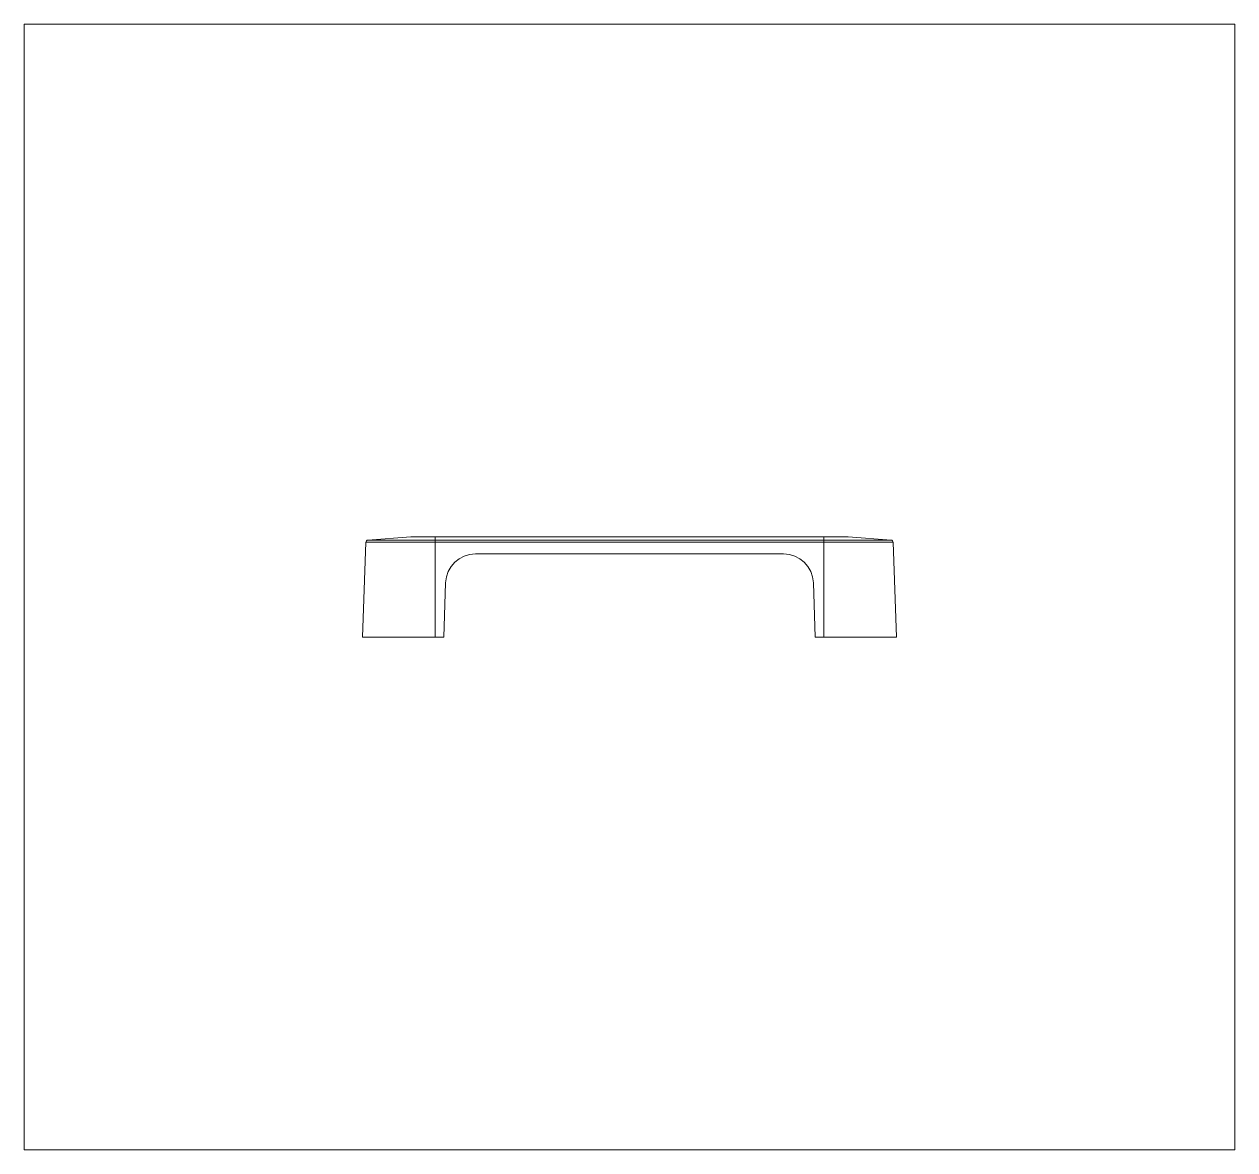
# Model space of a CAD drawing. Header units: millimetres. Extents: x -1304 to 1304, y -904 to 904.
# Drawn here: x -966.7 to -683.2, y -903.5 to -639.8 of the extents above; entities that cross this region are included whole.
import ezdxf

# ---------------------------------------------------------------- set-up
doc = ezdxf.new("R2010")
doc.units = ezdxf.units.MM
doc.header["$MEASUREMENT"] = 0
doc.layers.add('layer 1', color=7, linetype='Continuous')

msp = doc.modelspace()

# ---------------------------------------------------------------- linework, layer by layer
at = {"layer": 'layer 1', "color": 8, "lineweight": 18}
for points in [[(-966.6707, -903.5152), (-966.6707, -903.5152), (-966.6707, -639.8485), (-966.6707, -639.8485)], [(-683.1707, -639.8485), (-683.1707, -639.8485), (-966.6707, -639.8485), (-966.6707, -639.8485)], [(-683.1707, -639.8485), (-683.1707, -639.8485), (-683.1707, -903.5152), (-683.1707, -903.5152)], [(-966.6707, -903.5152), (-966.6707, -903.5152), (-683.1707, -903.5152), (-683.1707, -903.5152)]]:
    msp.add_open_spline(points, degree=3, dxfattribs=at)
at = {"layer": 'layer 1', "color": 155, "lineweight": 18}
for points in [[(-886.6436, -761.1786), (-886.6436, -761.1786), (-887.4207, -783.4318), (-887.4207, -783.4318)], [(-886.1818, -760.6974), (-886.4358, -760.7167), (-886.6347, -760.924), (-886.6436, -761.1786)], [(-876.1001, -759.9318), (-876.1001, -759.9318), (-886.1818, -760.6975), (-886.1818, -760.6975)], [(-876.1001, -759.9318), (-876.1001, -759.9318), (-870.4207, -759.9318), (-870.4207, -759.9318)], [(-870.4207, -759.9318), (-870.4207, -759.9318), (-779.4207, -759.9318), (-779.4207, -759.9318)], [(-779.4207, -759.9318), (-779.4207, -759.9318), (-773.7413, -759.9318), (-773.7413, -759.9318)], [(-773.7413, -759.9318), (-773.7413, -759.9318), (-763.6596, -760.6975), (-763.6596, -760.6975)], [(-763.1978, -761.1786), (-763.2067, -760.924), (-763.4056, -760.7167), (-763.6596, -760.6974)], [(-763.1978, -761.1786), (-763.1978, -761.1786), (-762.4207, -783.4318), (-762.4207, -783.4318)], [(-860.9799, -763.9318), (-864.7508, -763.9318), (-867.844, -766.9189), (-867.9757, -770.6875)], [(-788.8615, -763.9318), (-788.8615, -763.9318), (-860.9799, -763.9318), (-860.9799, -763.9318)], [(-781.8657, -770.6875), (-781.9973, -766.9189), (-785.0906, -763.9318), (-788.8615, -763.9318)], [(-868.4207, -783.4318), (-868.4207, -783.4318), (-867.9756, -770.6875), (-867.9756, -770.6875)], [(-781.4207, -783.4318), (-781.4207, -783.4318), (-781.8657, -770.6875), (-781.8657, -770.6875)], [(-870.4207, -783.4318), (-870.4207, -783.4318), (-887.4207, -783.4318), (-887.4207, -783.4318)], [(-868.4207, -783.4318), (-868.4207, -783.4318), (-870.4207, -783.4318), (-870.4207, -783.4318)], [(-779.4207, -783.4318), (-779.4207, -783.4318), (-781.4207, -783.4318), (-781.4207, -783.4318)], [(-762.4207, -783.4318), (-762.4207, -783.4318), (-779.4207, -783.4318), (-779.4207, -783.4318)]]:
    msp.add_open_spline(points, degree=3, dxfattribs=at)
at = {"layer": 'layer 1', "color": 155, "lineweight": 13}
for points in [[(-870.4207, -761.1786), (-870.4207, -761.1786), (-886.6436, -761.1786), (-886.6436, -761.1786)], [(-870.4207, -760.6975), (-870.4207, -760.6975), (-886.1818, -760.6975), (-886.1818, -760.6975)], [(-870.4207, -759.9318), (-870.4207, -759.9318), (-870.4207, -760.6975), (-870.4207, -760.6975)], [(-779.4207, -760.6975), (-779.4207, -760.6975), (-870.4207, -760.6975), (-870.4207, -760.6975)], [(-870.4207, -761.1786), (-870.4207, -761.1786), (-870.4207, -760.6975), (-870.4207, -760.6975)], [(-779.4207, -761.1786), (-779.4207, -761.1786), (-870.4207, -761.1786), (-870.4207, -761.1786)], [(-870.4207, -761.1786), (-870.4207, -761.1786), (-870.4207, -783.4318), (-870.4207, -783.4318)], [(-779.4207, -759.9318), (-779.4207, -759.9318), (-779.4207, -760.6975), (-779.4207, -760.6975)], [(-763.6596, -760.6975), (-763.6596, -760.6975), (-779.4207, -760.6975), (-779.4207, -760.6975)], [(-779.4207, -761.1786), (-779.4207, -761.1786), (-779.4207, -760.6975), (-779.4207, -760.6975)], [(-779.4207, -761.1786), (-779.4207, -761.1786), (-779.4207, -783.4318), (-779.4207, -783.4318)], [(-763.1978, -761.1786), (-763.1978, -761.1786), (-779.4207, -761.1786), (-779.4207, -761.1786)]]:
    msp.add_open_spline(points, degree=3, dxfattribs=at)

doc.saveas('drawing.dxf')
